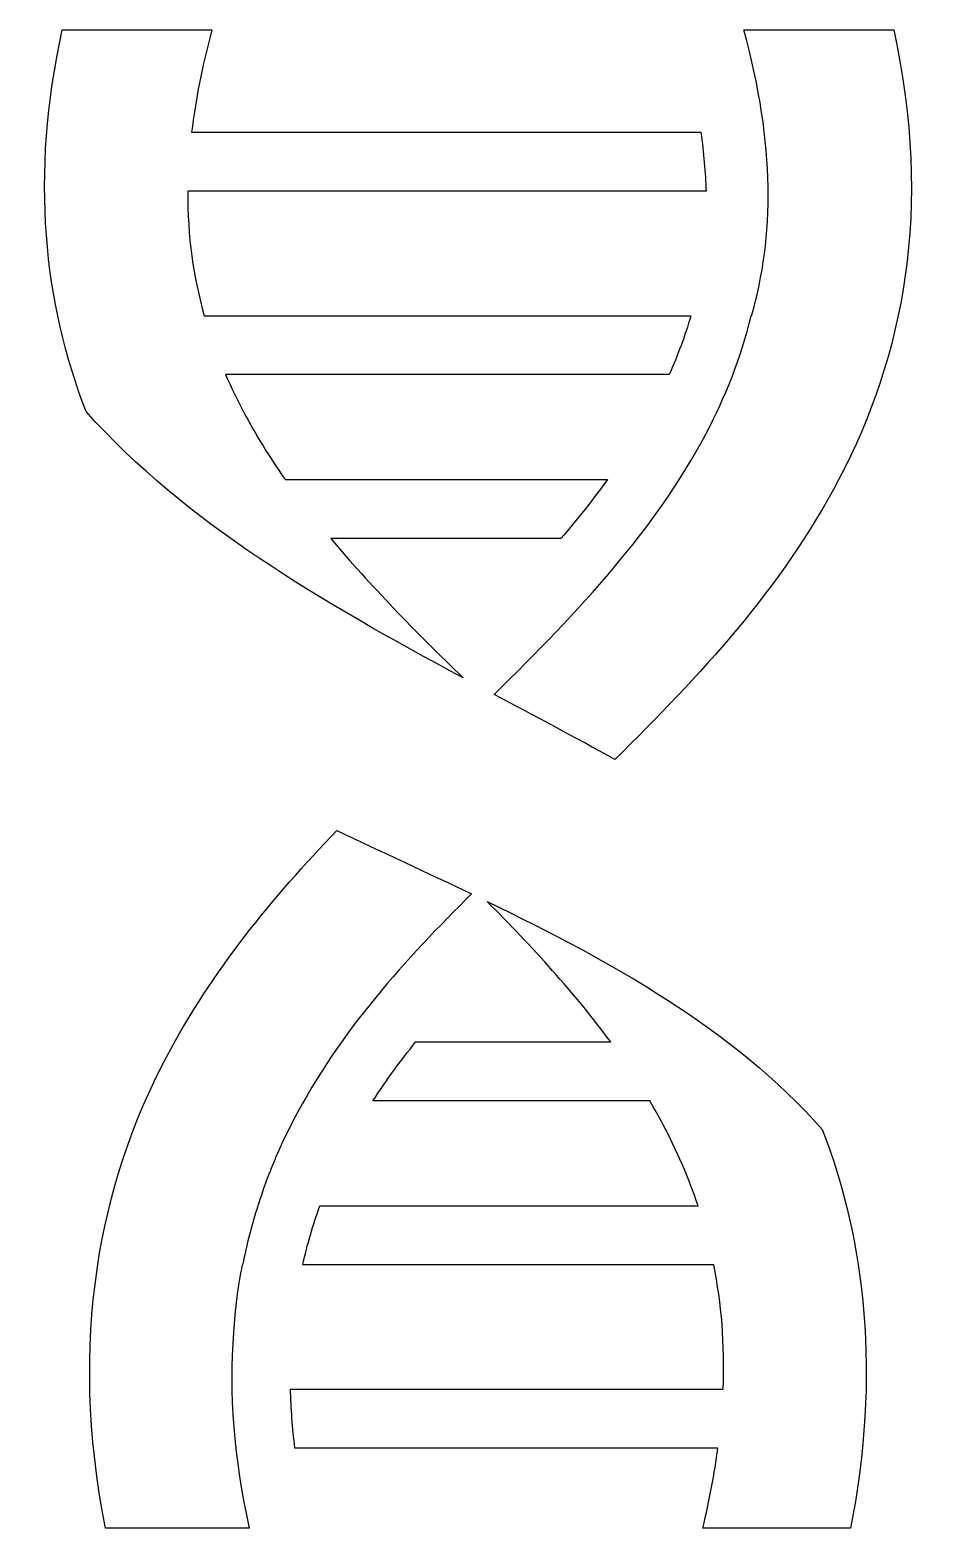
# Model space of a CAD drawing. Header units: centimetres. Extents: x -6.1 to 6, y -10 to 10.
import ezdxf

# ---------------------------------------------------------------- set-up
doc = ezdxf.new("R2010")
doc.units = ezdxf.units.CM
doc.header["$MEASUREMENT"] = 0
doc.layers.add('Layer 1', color=7, linetype='Continuous')

msp = doc.modelspace()

# ---------------------------------------------------------------- linework, layer by layer
at = {"layer": 'Layer 1'}
for points, knots in [([(-5.65709, 10.0267), (-6.08923, 8.06589), (-5.89968, 6.37504), (-5.33822, 4.92438), (-5.33822, 4.92438), (-4.00057, 3.42729), (-2.1849, 2.37883), (-0.29915, 1.36519), (-0.29915, 1.36519), (-0.93774, 1.9862), (-1.54311, 2.60046), (-2.06894, 3.22851), (-2.06894, 3.22851), (-2.06894, 3.22851), (1.0068, 3.22851), (1.0068, 3.22851), (1.0068, 3.22851), (1.23105, 3.48982), (1.43974, 3.75245), (1.63139, 4.0165), (1.63139, 4.0165), (1.63139, 4.0165), (-2.67767, 4.0165), (-2.67767, 4.0165), (-2.67767, 4.0165), (-2.88623, 4.31315), (-3.07392, 4.61444), (-3.2364, 4.92311), (-3.2364, 4.92311), (-3.32225, 5.08617), (-3.40195, 5.25118), (-3.4749, 5.41858), (-3.4749, 5.41858), (-3.4749, 5.41858), (2.45367, 5.41858), (2.45367, 5.41858), (2.45367, 5.41858), (2.56879, 5.67526), (2.66586, 5.93598), (2.74357, 6.20662), (2.74357, 6.20662), (2.74357, 6.20662), (-3.75957, 6.20662), (-3.75957, 6.20662), (-3.75957, 6.20662), (-3.90518, 6.71938), (-3.98416, 7.26617), (-3.9796, 7.8696), (-3.9796, 7.8696), (-3.9796, 7.8696), (2.94649, 7.8696), (2.94649, 7.8696), (2.94649, 7.8696), (2.93907, 8.12042), (2.91664, 8.3827), (2.87666, 8.65898), (2.87666, 8.65898), (2.87666, 8.65898), (-3.92824, 8.65898), (-3.92824, 8.65898), (-3.92824, 8.65898), (-3.87755, 9.08458), (-3.78951, 9.53886), (-3.6568, 10.02674), (-3.6568, 10.02674), (-3.6568, 10.02674), (-5.65709, 10.02674), (-5.65709, 10.02674), (-5.65709, 10.02674), (-5.65709, 10.02674), (-5.65709, 10.0267), (-5.65709, 10.0267)], [0, 0, 0, 0, 0.05263158, 0.05263158, 0.05263158, 0.05263158, 0.10526316, 0.10526316, 0.10526316, 0.10526316, 0.15789474, 0.15789474, 0.15789474, 0.15789474, 0.21052632, 0.21052632, 0.21052632, 0.21052632, 0.26315789, 0.26315789, 0.26315789, 0.26315789, 0.31578947, 0.31578947, 0.31578947, 0.31578947, 0.36842105, 0.36842105, 0.36842105, 0.36842105, 0.42105263, 0.42105263, 0.42105263, 0.42105263, 0.47368421, 0.47368421, 0.47368421, 0.47368421, 0.52631579, 0.52631579, 0.52631579, 0.52631579, 0.57894737, 0.57894737, 0.57894737, 0.57894737, 0.63157895, 0.63157895, 0.63157895, 0.63157895, 0.68421053, 0.68421053, 0.68421053, 0.68421053, 0.73684211, 0.73684211, 0.73684211, 0.73684211, 0.78947368, 0.78947368, 0.78947368, 0.78947368, 0.84210526, 0.84210526, 0.84210526, 0.84210526, 0.89473684, 0.89473684, 0.89473684, 0.89473684, 1, 1, 1, 1]), ([(3.45246, 10.0267), (3.87553, 8.4734), (3.85795, 7.26723), (3.55661, 6.20658), (3.55661, 6.20658), (3.55661, 6.20658), (3.55004, 6.20658), (3.55004, 6.20658), (3.55004, 6.20658), (3.41447, 5.64406), (3.20603, 5.12189), (2.94388, 4.62402), (2.94388, 4.62402), (2.28151, 3.36602), (1.24894, 2.25431), (0.11466, 1.14381), (0.11466, 1.14381), (0.6523, 0.85681), (1.19277, 0.57003), (1.72758, 0.2741), (1.72758, 0.2741), (2.85473, 1.37751), (3.95405, 2.55897), (4.72277, 4.01916), (4.72277, 4.01916), (5.58565, 5.65823), (5.98064, 7.64329), (5.45544, 10.02675), (5.45544, 10.02675), (5.45544, 10.02675), (3.45246, 10.02674), (3.45246, 10.02674), (3.45246, 10.02674), (3.45246, 10.02674), (3.45246, 10.0267), (3.45246, 10.0267)], [0, 0, 0, 0, 0.1, 0.1, 0.1, 0.1, 0.2, 0.2, 0.2, 0.2, 0.3, 0.3, 0.3, 0.3, 0.4, 0.4, 0.4, 0.4, 0.5, 0.5, 0.5, 0.5, 0.6, 0.6, 0.6, 0.6, 0.7, 0.7, 0.7, 0.7, 0.8, 0.8, 0.8, 0.8, 1, 1, 1, 1]), ([(-1.98721, -0.67595), (-2.84482, -1.57042), (-3.65082, -2.54585), (-4.26158, -3.69897), (-4.26158, -3.69897), (-5.16085, -5.39665), (-5.57343, -7.49232), (-5.08124, -10.00169), (-5.08124, -10.00169), (-5.08124, -10.00169), (-3.15733, -10.00169), (-3.15733, -10.00169), (-3.15733, -10.00169), (-3.36969, -9.06767), (-3.43058, -8.195), (-3.36943, -7.38728), (-3.36943, -7.38728), (-3.35012, -7.07237), (-3.31124, -6.77137), (-3.25347, -6.48202), (-3.25347, -6.48202), (-3.25347, -6.48202), (-3.24693, -6.48202), (-3.24693, -6.48202), (-3.24693, -6.48202), (-3.19304, -6.21067), (-3.12481, -5.94805), (-3.04398, -5.6939), (-3.04398, -5.6939), (-3.04297, -5.69095), (-3.04238, -5.68779), (-3.04137, -5.68475), (-3.04137, -5.68475), (-2.91381, -5.28542), (-2.7548, -4.90717), (-2.56959, -4.55149), (-2.56959, -4.55149), (-1.93876, -3.34), (-1.05745, -2.38659), (-0.1871, -1.52328), (-0.1871, -1.52328), (-0.78196, -1.23907), (-1.38661, -0.96135), (-1.98717, -0.67596), (-1.98717, -0.67596), (-1.98717, -0.67596), (-1.98721, -0.67595), (-1.98721, -0.67595)], [0, 0, 0, 0, 0.07692308, 0.07692308, 0.07692308, 0.07692308, 0.15384615, 0.15384615, 0.15384615, 0.15384615, 0.23076923, 0.23076923, 0.23076923, 0.23076923, 0.30769231, 0.30769231, 0.30769231, 0.30769231, 0.38461538, 0.38461538, 0.38461538, 0.38461538, 0.46153846, 0.46153846, 0.46153846, 0.46153846, 0.53846154, 0.53846154, 0.53846154, 0.53846154, 0.61538462, 0.61538462, 0.61538462, 0.61538462, 0.69230769, 0.69230769, 0.69230769, 0.69230769, 0.76923077, 0.76923077, 0.76923077, 0.76923077, 0.84615385, 0.84615385, 0.84615385, 0.84615385, 1, 1, 1, 1]), ([(0.01978, -1.62347), (0.62856, -2.23701), (1.19542, -2.85461), (1.67217, -3.5026), (1.67217, -3.5026), (1.67217, -3.5026), (-0.93432, -3.5026), (-0.93432, -3.5026), (-0.93432, -3.5026), (-1.13664, -3.75485), (-1.32804, -4.01684), (-1.50485, -4.29059), (-1.50485, -4.29059), (-1.50485, -4.29059), (2.19539, -4.29059), (2.19539, -4.29059), (2.19539, -4.29059), (2.25632, -4.3939), (2.31481, -4.4989), (2.3706, -4.60424), (2.3706, -4.60424), (2.55563, -4.95369), (2.71414, -5.31477), (2.84098, -5.69399), (2.84098, -5.69399), (2.84098, -5.69399), (-2.21382, -5.69398), (-2.21382, -5.69398), (-2.21382, -5.69398), (-2.30591, -5.94614), (-2.38279, -6.20919), (-2.44448, -6.4821), (-2.44448, -6.4821), (-2.44448, -6.4821), (3.0506, -6.4821), (3.0506, -6.4821), (3.0506, -6.4821), (3.15298, -6.99541), (3.19924, -7.54515), (3.17445, -8.14504), (3.17445, -8.14504), (3.17445, -8.14504), (-2.6064, -8.14504), (-2.6064, -8.14504), (-2.6064, -8.14504), (-2.60062, -8.40016), (-2.58194, -8.66286), (-2.54842, -8.93308), (-2.54842, -8.93308), (-2.54842, -8.93308), (3.1047, -8.93307), (3.1047, -8.93307), (3.1047, -8.93307), (3.0595, -9.27303), (2.99295, -9.62867), (2.9044, -10.00178), (2.9044, -10.00178), (2.9044, -10.00178), (4.87841, -10.00178), (4.87841, -10.00178), (4.87841, -10.00178), (5.2804, -7.95166), (5.07812, -6.1779), (4.50016, -4.67145), (4.50016, -4.67145), (3.30078, -3.32848), (1.70544, -2.43781), (0.01981, -1.62355), (0.01981, -1.62355), (0.01981, -1.62355), (0.01978, -1.62347), (0.01978, -1.62347)], [0, 0, 0, 0, 0.05263158, 0.05263158, 0.05263158, 0.05263158, 0.10526316, 0.10526316, 0.10526316, 0.10526316, 0.15789474, 0.15789474, 0.15789474, 0.15789474, 0.21052632, 0.21052632, 0.21052632, 0.21052632, 0.26315789, 0.26315789, 0.26315789, 0.26315789, 0.31578947, 0.31578947, 0.31578947, 0.31578947, 0.36842105, 0.36842105, 0.36842105, 0.36842105, 0.42105263, 0.42105263, 0.42105263, 0.42105263, 0.47368421, 0.47368421, 0.47368421, 0.47368421, 0.52631579, 0.52631579, 0.52631579, 0.52631579, 0.57894737, 0.57894737, 0.57894737, 0.57894737, 0.63157895, 0.63157895, 0.63157895, 0.63157895, 0.68421053, 0.68421053, 0.68421053, 0.68421053, 0.73684211, 0.73684211, 0.73684211, 0.73684211, 0.78947368, 0.78947368, 0.78947368, 0.78947368, 0.84210526, 0.84210526, 0.84210526, 0.84210526, 0.89473684, 0.89473684, 0.89473684, 0.89473684, 1, 1, 1, 1])]:
    msp.add_open_spline(points, degree=3, knots=knots, dxfattribs=at)

doc.saveas('drawing.dxf')
